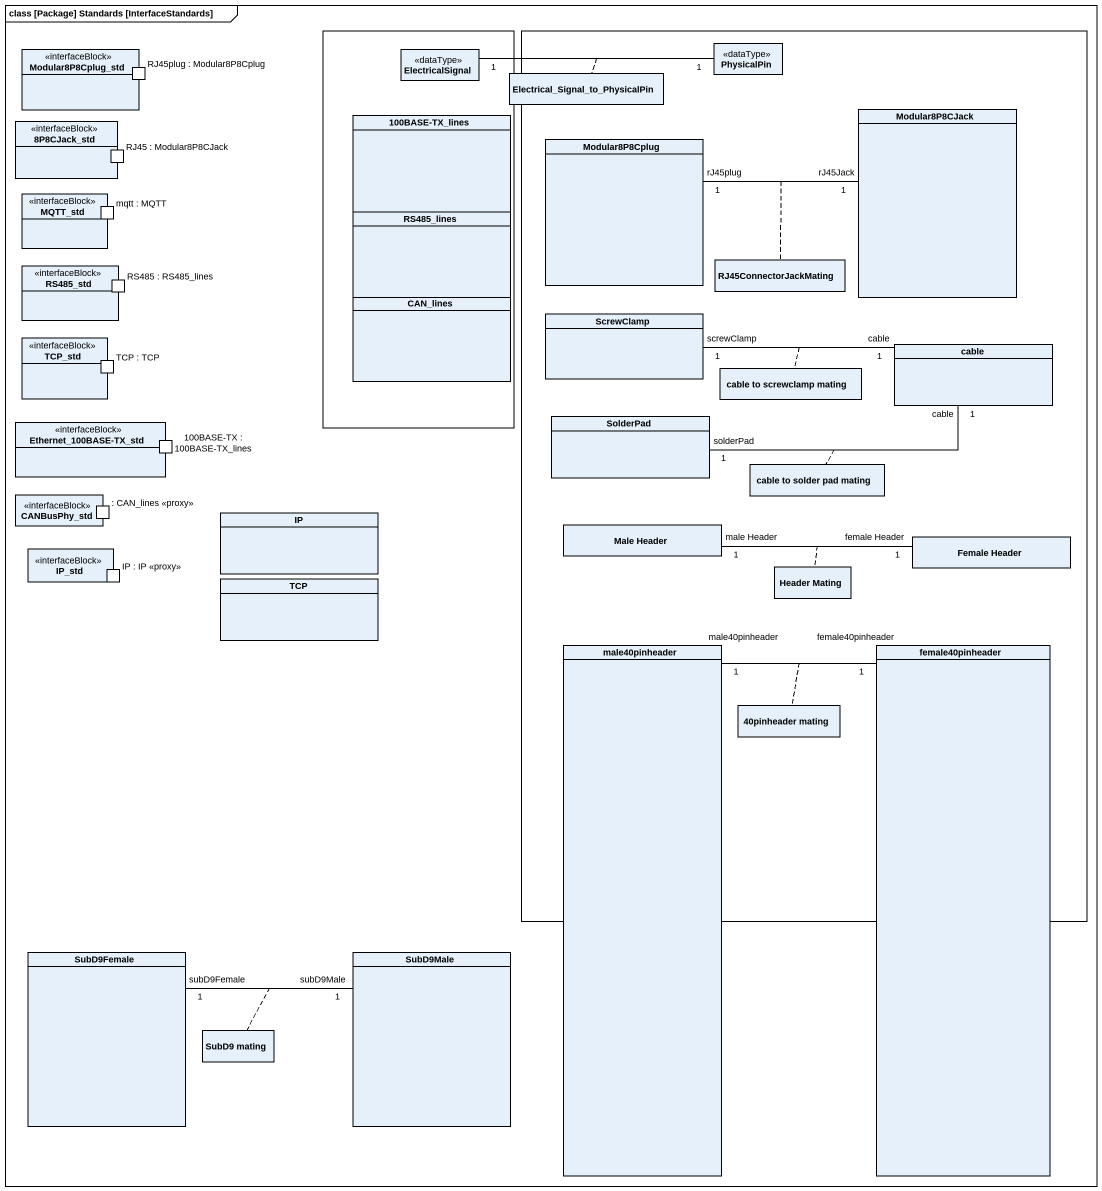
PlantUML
@startuml
mainframe class [Package] Standards [InterfaceStandards]
allowmixing
hide circle
hide empty members
rectangle " " as rectangle1 {
  class ElectricalSignal <<dataType>>
  class "100BASE-TX_lines" as c100BASE_TX_lines
  class RS485_lines
  class CAN_lines
}
rectangle " " as rectangle2 {
  class PhysicalPin <<dataType>>
  class Modular8P8CJack
  class Modular8P8Cplug
  class RJ45ConnectorJackMating
  class ScrewClamp
  class "cable to screwclamp mating" as cable_to_screwclamp_mating
  class cable
  class SolderPad
  class "cable to solder pad mating" as cable_to_solder_pad_mating
  class "Male Header" as Male_Header
  class "Header Mating" as Header_Mating
  class "Female Header" as Female_Header
  class "40pinheader mating" as c40pinheader_mating
}
rectangle Modular8P8Cplug_std <<interfaceBlock>> {
  port "RJ45plug : Modular8P8Cplug" as RJ45plug_Modular8P8Cplug
}
class "Electrical_Signal_to_PhysicalPin" as Electrical_Signal_to
rectangle "8P8CJack_std" as p8P8CJack_std <<interfaceBlock>> {
  port "RJ45 : Modular8P8CJack" as RJ45_Modular8P8CJack
}
rectangle MQTT_std <<interfaceBlock>> {
  port "mqtt : MQTT" as mqtt_MQTT
}
rectangle RS485_std <<interfaceBlock>> {
  port "RS485 : RS485_lines" as RS485_RS485_lines
}
rectangle TCP_std <<interfaceBlock>> {
  port "TCP : TCP" as TCP_TCP
}
rectangle "Ethernet_100BASE-TX_std" as Ethernet_100BASE_TX_std <<interfaceBlock>> {
  port "100BASE-TX : 100BASE-TX_lines" as p100BASE_TX_100BASE_TX_lines
}
rectangle CANBusPhy_std <<interfaceBlock>> {
  port ": CAN_lines <<proxy>>" as CAN_lines_proxy
}
class IP
rectangle IP_std <<interfaceBlock>> {
  port "IP : IP <<proxy>>" as IP_IP_proxy
}
class TCP
class male40pinheader
class female40pinheader
class SubD9Female
class SubD9Male
class "SubD9 mating" as SubD9_mating
ElectricalSignal "1" -right- "1" PhysicalPin
(ElectricalSignal, PhysicalPin) .. Electrical_Signal_to
Modular8P8Cplug "1\nrJ45plug" -right- "1\nrJ45Jack" Modular8P8CJack
(Modular8P8Cplug, Modular8P8CJack) .. RJ45ConnectorJackMating
ScrewClamp "1\nscrewClamp" -right- "1\ncable" cable
(ScrewClamp, cable) .. cable_to_screwclamp_mating
SolderPad "1\nsolderPad" -right- "1\ncable" cable
(SolderPad, cable) .. cable_to_solder_pad_mating
Male_Header "1\nmale Header" -right- "1\nfemale Header" Female_Header
(Male_Header, Female_Header) .. Header_Mating
male40pinheader "1\nmale40pinheader" -right- "1\nfemale40pinheader" female40pinheader
(male40pinheader, female40pinheader) .. c40pinheader_mating
SubD9Female "1\nsubD9Female" -right- "1\nsubD9Male" SubD9Male
(SubD9Female, SubD9Male) .. SubD9_mating
@enduml
